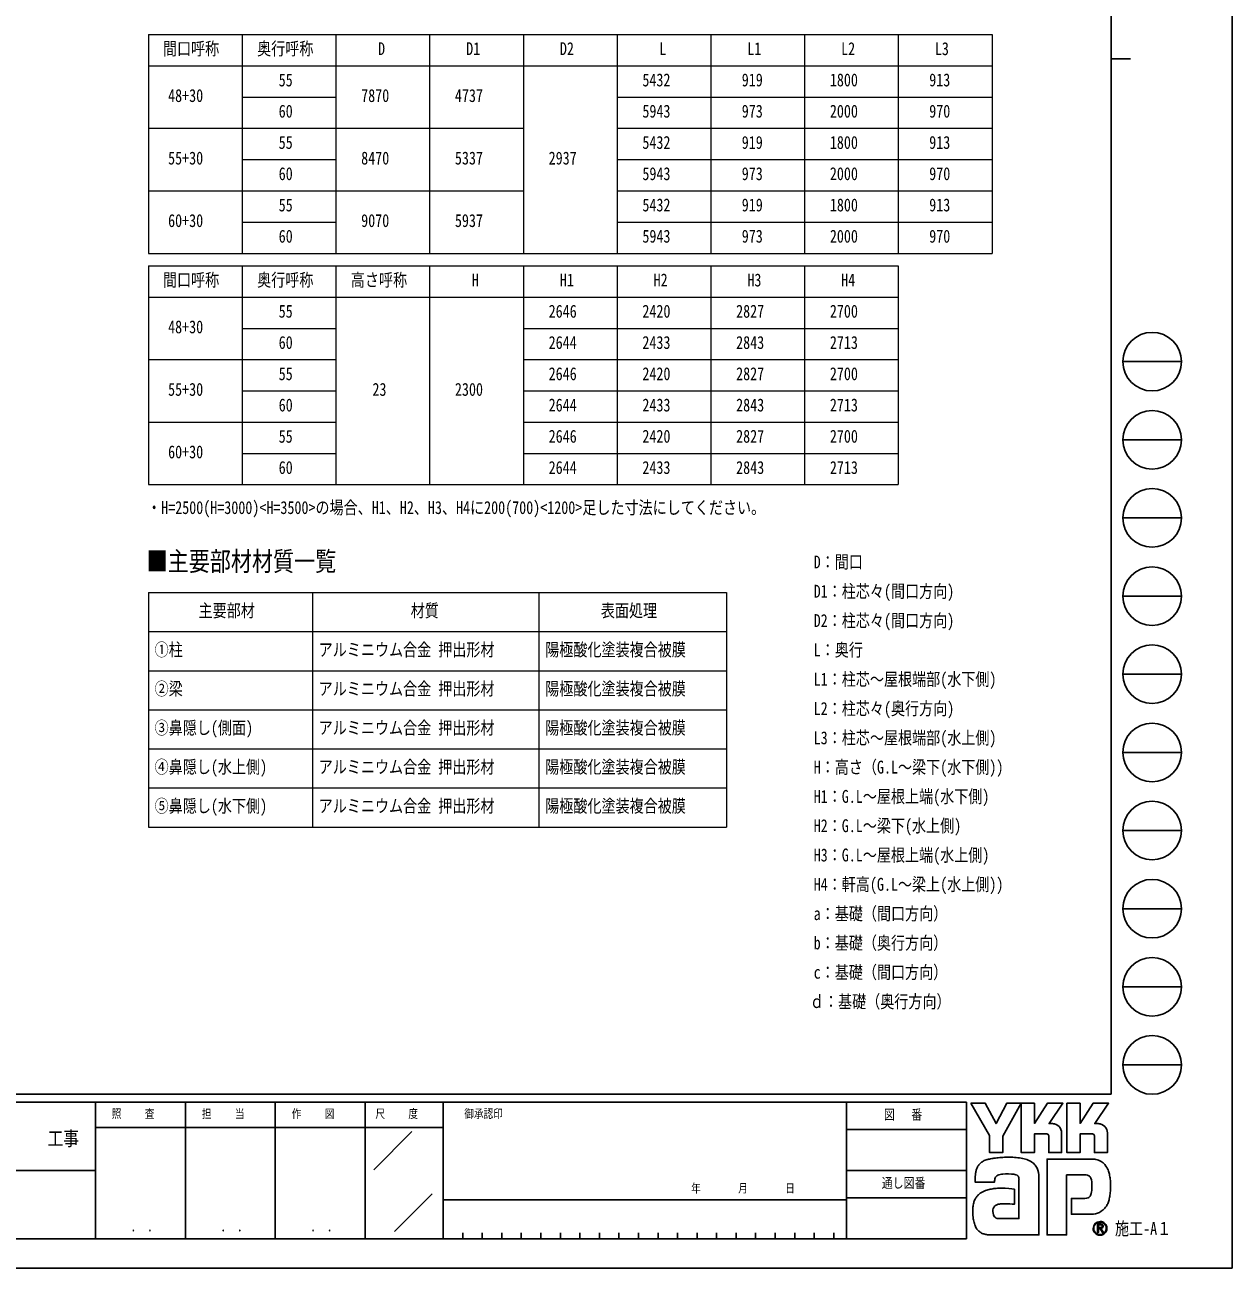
# Model space of a CAD drawing. Units: millimetres, scale not verified. Extents: x -21025 to 21025, y -14850 to 14850.
# Drawn here: x 5569 to 21025, y -14850 to 1060 of the extents above; entities that cross this region are included whole.
import ezdxf
from ezdxf.enums import TextEntityAlignment as Align

# ---------------------------------------------------------------- set-up
doc = ezdxf.new("R2010")
doc.units = ezdxf.units.MM
doc.header["$LTSCALE"] = 60
doc.layers.add('0-1_TABLE1', color=7, linetype='Continuous', lineweight=18)
doc.layers.add('0-2_USER1', color=3, linetype='Continuous')
doc.layers.add('0-8_YKK_ZWAK', color=7, linetype='Continuous')
doc.styles.add('ＭＳ ゴシック', font='')
doc.styles.get('ＭＳ ゴシック').set_extended_font_data('MS Gothic')

msp = doc.modelspace()

# ---------------------------------------------------------------- linework, layer by layer
at = {"layer": '0-1_TABLE1'}
for p, q in [((7151.1, 936), (17951.1, 936)), ((7151.1, 936), (7151.1, -1864)), ((8351.1, 936), (8351.1, -1864)), ((9551.1, 936), (9551.1, -1864)), ((10751.1, 936), (10751.1, -1864)), ((11951.1, 936), (11951.1, -1864)), ((13151.1, 936), (13151.1, -1864)), ((14351.1, 936), (14351.1, -1864)), ((15551.1, 936), (15551.1, -1864)), ((16751.1, 936), (16751.1, -1864)), ((17951.1, 936), (17951.1, -1864)), ((7151.1, 536), (17951.1, 536)), ((8351.1, 136), (9551.1, 136)), ((13151.1, 136), (17951.1, 136)), ((7151.1, -264), (11951.1, -264)), ((13151.1, -264), (17951.1, -264)), ((8351.1, -664), (9551.1, -664)), ((13151.1, -664), (17951.1, -664)), ((7151.1, -1064), (11951.1, -1064)), ((13151.1, -1064), (17951.1, -1064)), ((8351.1, -1464), (9551.1, -1464)), ((13151.1, -1464), (17951.1, -1464)), ((7151.1, -1864), (17951.1, -1864)), ((7151.1, -2024), (16751.1, -2024)), ((7151.1, -2024), (7151.1, -4824)), ((8351.1, -2024), (8351.1, -4824)), ((9551.1, -2024), (9551.1, -4824)), ((10751.1, -2024), (10751.1, -4824)), ((11951.1, -2024), (11951.1, -4824)), ((13151.1, -2024), (13151.1, -4824)), ((14351.1, -2024), (14351.1, -4824)), ((15551.1, -2024), (15551.1, -4824)), ((16751.1, -2024), (16751.1, -4824)), ((7151.1, -2424), (16751.1, -2424)), ((8351.1, -2824), (9551.1, -2824)), ((11951.1, -2824), (16751.1, -2824)), ((7151.1, -3224), (9551.1, -3224)), ((11951.1, -3224), (16751.1, -3224)), ((8351.1, -3624), (9551.1, -3624)), ((11951.1, -3624), (16751.1, -3624)), ((7151.1, -4024), (9551.1, -4024)), ((11951.1, -4024), (16751.1, -4024)), ((8351.1, -4424), (9551.1, -4424)), ((11951.1, -4424), (16751.1, -4424)), ((7151.1, -4824), (16751.1, -4824)), ((7151.1, -6205), (14551.1, -6205)), ((7151.1, -6205), (7151.1, -9205)), ((9251.1, -6205), (9251.1, -9205)), ((12151.1, -6205), (12151.1, -9205)), ((14551.1, -6205), (14551.1, -9205)), ((7151.1, -6705), (14551.1, -6705)), ((7151.1, -7205), (14551.1, -7205)), ((7151.1, -7705), (14551.1, -7705)), ((7151.1, -8205), (14551.1, -8205)), ((7151.1, -8705), (14551.1, -8705)), ((7151.1, -9205), (14551.1, -9205))]:
    msp.add_line(p, q, dxfattribs=at)
at = {"layer": '0-8_YKK_ZWAK'}
for p, q in [((19475.1, 13875), (19475.1, -12625)), ((19475.1, 625), (19725.1, 625)), ((19625.1, -3250), (20375.1, -3250)), ((19625.1, -4250), (20375.1, -4250)), ((19625.1, -5250), (20375.1, -5250)), ((19625.1, -6250), (20375.1, -6250)), ((19625.1, -7250), (20375.1, -7250)), ((19625.1, -8250), (20375.1, -8250)), ((19625.1, -9250), (20375.1, -9250)), ((19625.1, -10250), (20375.1, -10250)), ((19625.1, -11250), (20375.1, -11250)), ((19625.1, -12250), (20375.1, -12250)), ((19475.1, -12625), (-19524.9, -12625)), ((6475.1, -12725), (-24.9, -12725)), ((7625.1, -12725), (7625.1, -14475)), ((8775.1, -12725), (8775.1, -14475)), ((9925.1, -12725), (9925.1, -14475)), ((10925.1, -12725), (9925.1, -12725)), ((16087.6, -12725), (10925.1, -12725)), ((10925.1, -12725), (10925.1, -14475)), ((16087.6, -12725), (16087.6, -14475)), ((17625.1, -12725), (16087.6, -12725)), ((17625.1, -12725), (17625.1, -14475)), ((9925.1, -13050), (6475.1, -13050)), ((9925.1, -13050), (10925.1, -13050)), ((10035.52, -13591.46), (10525.19, -13101.79)), ((16087.6, -13075), (17625.1, -13075)), ((-24.9, -13600), (6475.1, -13600)), ((16087.6, -13600), (17625.1, -13600)), ((10303.36, -14379.94), (10784.46, -13898.84)), ((10925.1, -13975), (16087.6, -13975)), ((17625.1, -13950), (16087.6, -13950)), ((19395.82, -14278.6), (19395.82, -14278.6)), ((-24.9, -14475), (6475.1, -14475)), ((6475.1, -14475), (9925.1, -14475)), ((9925.1, -14475), (10925.1, -14475)), ((10925.1, -14475), (16087.6, -14475)), ((11175.1, -14400), (11175.1, -14475)), ((11425.1, -14400), (11425.1, -14475)), ((11675.1, -14400), (11675.1, -14475)), ((11925.1, -14400), (11925.1, -14475)), ((12175.1, -14400), (12175.1, -14475)), ((12425.1, -14400), (12425.1, -14475)), ((12675.1, -14400), (12675.1, -14475)), ((12925.1, -14400), (12925.1, -14475)), ((13175.1, -14400), (13175.1, -14475)), ((13425.1, -14400), (13425.1, -14475)), ((13675.1, -14400), (13675.1, -14475)), ((13925.1, -14400), (13925.1, -14475)), ((14175.1, -14400), (14175.1, -14475)), ((14425.1, -14400), (14425.1, -14475)), ((14675.1, -14400), (14675.1, -14475)), ((14925.1, -14400), (14925.1, -14475)), ((15175.1, -14400), (15175.1, -14475)), ((15425.1, -14400), (15425.1, -14475)), ((15675.1, -14400), (15675.1, -14475)), ((15925.1, -14400), (15925.1, -14475)), ((16087.6, -14475), (17625.1, -14475)), ((19333.37, -14419.9), (19333.37, -14419.9))]:
    msp.add_line(p, q, dxfattribs=at)
for points in [[(-21025, -14850), (21025, -14850), (21025, 14850), (-21025, 14850)], [(17680.1, -12740), (17864.16, -12740), (18002.36, -13000.5), (18140.19, -12740), (18324.38, -12740), (18088.36, -13159.95), (18088.36, -13370.67), (17920.49, -13370.67), (17920.49, -13154.29)]]:
    msp.add_lwpolyline(points, close=True, dxfattribs=at)
for points in [[(9925.1, -12725), (6475.1, -12725), (6475.1, -14475)], [(18652.73, -13133.05), (18493.85, -13133.04), (18493.85, -13370.48), (18324.57, -13370.48), (18324.57, -12740), (18493.85, -12740), (18493.85, -12997.92), (18660.35, -12740), (18859.19, -12740), (18680.8, -13001.06), (18687.12, -13001.06), (18694.1, -13001.06), (18701.26, -13001.06), (18708.16, -13001.06), (18714.33, -13001.06), (18719.3, -13001.06), (18722.62, -13001.06), (18723.84, -13001.06)], [(19237.56, -13133.05), (19078.85, -13133.04), (19078.85, -13370.67), (18909.48, -13370.67), (18909.48, -12740), (19078.85, -12740), (19078.85, -12997.92), (19245.16, -12740), (19444.01, -12740), (19265.61, -13001.06), (19272.01, -13001.06), (19279.01, -13001.06), (19286.18, -13001.06), (19293.07, -13001.06), (19299.21, -13001.06), (19304.16, -13001.06), (19307.46, -13001.06), (19308.66, -13001.06)], [(18772.53, -13011.07), (18792.75, -13022.61), (18809.86, -13037.67), (18823.63, -13055.59), (18833.78, -13075.75), (18840.05, -13097.49), (18842.21, -13120.18), (18842.21, -13371.09), (18677.05, -13371.09), (18677.05, -13157.05)], [(19357.41, -13011.07), (19377.68, -13022.61), (19394.87, -13037.67), (19408.7, -13055.59), (19418.91, -13075.75), (19425.23, -13097.49), (19427.4, -13120.18), (19427.4, -13370.67), (19261.87, -13370.67), (19261.87, -13157.05)], [(19144.34, -13657.53), (18905.97, -13657.53), (18905.97, -14425), (18656.15, -14425), (18656.15, -13453.96), (19236.76, -13453.96)], [(19393.57, -13522.56), (19409.86, -13543.12), (19422.07, -13563.05), (19430.58, -13581.08)], [(18023.98, -13661.56), (18012.36, -13668.1), (18003.29, -13676.09), (17996.44, -13685.42), (17991.46, -13695.98), (17988.03, -13707.65), (17985.8, -13720.35), (17984.45, -13733.94), (17983.65, -13748.34), (17733.72, -13748.94), (17734.45, -13714.76), (17735.84, -13676.36)], [(18538.54, -13595.83), (18545.64, -13624.51), (18549.66, -13655.21), (18550.92, -13687.93), (18550.92, -14425), (17947.76, -14425)], [(18119.73, -13827.64), (18167.04, -13830.76), (18204.22, -13834.93), (18228.55, -13838.83), (18237.27, -13841.16), (18237.27, -14032.36), (18209.61, -14029.44), (18179.28, -14027.8), (18148.23, -14027.17), (18118.43, -14027.26), (18091.84, -14027.81), (18070.42, -14028.55), (18056.13, -14029.19), (18050.93, -14029.46), (18029.31, -14033.41), (18010.67, -14039.6), (17995.01, -14048.06), (17982.33, -14058.84), (17972.63, -14071.99), (17965.92, -14087.52), (17962.18, -14105.5), (17961.43, -14125.95), (17963.81, -14148.44), (17968.59, -14167.04), (17975.46, -14182.09), (17984.14, -14193.95), (17994.3, -14202.97), (18005.67, -14209.53), (18017.94, -14213.95), (18030.8, -14216.61), (18296.31, -14216.61), (18296.31, -13725.37), (18296.39, -13715.63), (18295.88, -13706.11), (18294.63, -13696.93), (18292.5, -13688.23), (18289.31, -13680.12), (18284.93, -13672.74), (18279.19, -13666.19), (18271.94, -13660.62)], [(18271.94, -13660.62), (18256.37, -13654.51), (18231.47, -13649.33), (18199.71, -13645.51), (18163.54, -13643.47), (18125.42, -13643.63), (18087.81, -13646.42)], [(19229.13, -13804.99), (19228.82, -13773.16), (19227.3, -13744.49), (19223.71, -13719.31), (19217.18, -13697.96)], [(19372.81, -14104.86), (19349.75, -14122.79), (19325.72, -14136.88), (19300.91, -14147.4), (19275.5, -14154.59), (19249.67, -14158.72), (19223.6, -14160.04), (18966.8, -14160.04), (18966.8, -13958.31), (19111.61, -13958.31), (19138.31, -13957.94), (19161.78, -13955.67), (19181.93, -13949.76)], [(19373.03, -14312.98), (19372.91, -14310.06), (19372.54, -14307.23), (19371.94, -14304.52), (19371.09, -14301.94), (19370.02, -14299.49), (19368.71, -14297.19), (19367.17, -14295.04), (19365.4, -14293.06), (19363.09, -14291.01), (19360.52, -14289.23), (19357.7, -14287.71), (19354.66, -14286.46), (19351.39, -14285.48), (19347.92, -14284.78), (19344.25, -14284.36), (19340.39, -14284.21), (19302.49, -14284.21), (19302.49, -14395.7), (19313.95, -14395.7), (19313.95, -14295.59), (19340.39, -14295.59), (19343.12, -14295.68), (19345.69, -14295.94), (19348.09, -14296.38), (19350.31, -14297), (19352.36, -14297.78), (19354.21, -14298.73), (19355.87, -14299.84), (19357.33, -14301.11)], [(19361.8, -14312.98), (19361.1, -14318.34), (19359.18, -14322.57), (19356.31, -14325.78), (19352.73, -14328.12), (19348.72, -14329.72), (19344.52, -14330.7), (19340.41, -14331.19), (19336.64, -14331.33), (19326.72, -14331.33), (19331.73, -14339.85), (19364.47, -14396.08), (19377.57, -14396.08), (19346, -14341.95), (19348.96, -14341.37), (19351.78, -14340.62), (19354.45, -14339.72), (19356.98, -14338.66), (19359.34, -14337.45), (19361.54, -14336.08), (19363.56, -14334.55), (19365.4, -14332.88)]]:
    msp.add_lwpolyline(points, dxfattribs=at)
for centre in [(20000.1, -3250), (20000.1, -4250), (20000.1, -5250), (20000.1, -6250), (20000.1, -7250), (20000.1, -8250), (20000.1, -9250), (20000.1, -10250), (20000.1, -11250), (20000.1, -12250)]:
    msp.add_circle(centre, 375, dxfattribs=at)
for centre, radius, start, end in [((18724.08, -13125.95), 124.89, 78.26798, 90.11215), ((18725.87, -13116.86), 115.62, 66.19963, 78.22058), ((19308.89, -13126.17), 125.11, 78.27851, 90.10826), ((19310.62, -13117.39), 116.17, 66.2483, 78.23226), ((18653.62, -13156.47), 23.44, 358.57817, 92.1683), ((19238.55, -13156.36), 23.33, 358.29941, 92.43455), ((17924.68, -13639.2), 180.36, 138.03852, 152.12015), ((17924.66, -13640.04), 180.91, 122.60463, 137.83438), ((17948.58, -13678.73), 226.39, 108.37421, 122.42809), ((17986.46, -13813.46), 366.26, 100.93159, 107.35499), ((18110.27, -14414.09), 979.49, 97.86054, 101.37938), ((18168.39, -14817.91), 1387.47, 94.90201, 97.9576), ((18172.35, -14850.23), 1420.01, 91.6169, 94.94971), ((18166.84, -14620.3), 1190.01, 87.51794, 91.66439), ((18182.3, -14288.88), 858.24, 81.92631, 87.59083), ((18227.94, -13976.15), 542.2, 73.67137, 82.05943), ((18295.63, -13749.59), 305.75, 60.60528, 73.9085), ((18323.34, -13694.32), 244.01, 52.17347, 59.90542), ((18348.13, -13662.24), 203.47, 43.55042, 52.14561), ((18361.78, -13649.04), 184.48, 34.48659, 43.50182), ((19227.27, -13721.07), 267.28, 78.73198, 87.96551), ((19235.11, -13680.99), 226.44, 69.03034, 78.69541), ((19242.42, -13661.51), 205.63, 59.39484, 68.9885), ((19245.79, -13655.57), 198.81, 50.3012, 59.3616), ((19244.56, -13656.97), 200.66, 42.05209, 50.28551), ((18189.02, -13702.29), 453.93, 171.55622, 176.72493), ((18035.21, -13679.33), 298.4, 163.48385, 171.57982), ((17958.03, -13656.44), 217.9, 152.2125, 163.4865), ((18089.95, -13818.14), 169.92, 102.4979, 112.84632), ((18122.83, -13959.97), 315.5, 96.37207, 102.75341), ((18361.88, -13648.76), 184.25, 25.58915, 34.43128), ((18345.48, -13656.44), 202.35, 17.43089, 25.54591), ((19145.71, -13780.05), 122.53, 77.94572, 90.63794), ((19156.35, -13730.08), 71.44, 60.20991, 77.92418), ((19163.26, -13717.1), 56.74, 39.8078, 59.75378), ((19153.56, -13724.52), 68.94, 22.65544, 39.38165), ((19145.46, -13714.06), 314.61, 14.76267, 25.00486), ((18952.51, -13766.65), 514.59, 7.9139, 14.95041), ((18035.12, -14358.07), 528.21, 99.87193, 106.59825), ((18063.22, -14516.36), 688.98, 94.78469, 99.91711), ((18076.9, -14673.85), 847.06, 90.80099, 94.81812), ((18078.98, -14791.13), 964.35, 87.57779, 90.82714), ((18661.01, -13807.88), 568.13, 355.2339, 0.29193), ((18759.78, -13794.67), 709.34, 2.54376, 8.01251), ((18680.85, -13802.51), 788.37, 352.8937, 357.82206), ((18649.31, -13800.48), 819.96, 357.76419, 2.60674), ((17962.29, -14081.45), 254.52, 153.89178, 164.94341), ((17924.64, -14063.34), 212.75, 142.04688, 153.80771), ((17917.37, -14058.14), 203.82, 130.60221, 141.94427), ((17929.38, -14072.57), 222.58, 120.60724, 130.53081), ((17953.08, -14112.87), 269.33, 112.58838, 120.58162), ((17984.97, -14189.49), 352.33, 106.61303, 112.59024), ((19158.59, -13897.14), 57.56, 293.91672, 314.09376), ((19150.75, -13890.21), 68, 314.78099, 333.92928), ((19100.25, -13865.69), 124.14, 334.00676, 347.34989), ((18962.48, -13833.79), 265.55, 347.14308, 355.40008), ((19067.03, -13875.58), 394.87, 339.22498, 347.31457), ((18845.75, -13823.96), 622.09, 347.15166, 352.97565), ((18190.66, -14117.44), 486.45, 174.55588, 182.47272), ((18462.48, -14113.16), 758.24, 181.90948, 187.89042), ((18044.91, -14103.48), 340.03, 164.97537, 174.56739), ((19206.14, -13916.93), 251.19, 311.57033, 318.66243), ((19177.07, -13891.43), 289.86, 318.67367, 325.29112), ((19251.8, -13947.13), 196.74, 326.23251, 339.61931), ((18143.46, -14158.03), 436.08, 187.80471, 196.36971), ((17975.02, -14207.79), 260.44, 196.3102, 208.20993), ((19333.51, -14340.95), 88.21, 90.09157, 179.92363), ((19332.96, -14340.66), 78.43, 134.8007, 180.12175), ((19333.18, -14340.22), 78.28, 89.86602, 135.149), ((19333.5, -14340.78), 88.04, 44.93442, 90.08536), ((19333.53, -14340.81), 78.88, 45.03108, 90.11509), ((19345.04, -14312.51), 16.76, 358.3894, 42.86139), ((19345.37, -14313.78), 27.67, 316.37674, 1.6565), ((19333.58, -14340.84), 78.86, 0.00643, 45.07115), ((19334.2, -14340.51), 87.35, 359.78949, 45.13288), ((17901.68, -14246.82), 177.35, 208.29777, 223.35561), ((17885.13, -14261.38), 155.33, 223.64205, 239.63663), ((17898.86, -14236.41), 183.82, 239.8785, 253.65355), ((17924.01, -14150.04), 273.77, 253.69102, 263.74909), ((17945.29, -13960.49), 464.52, 263.68487, 270.30455), ((19332.97, -14341.04), 87.67, 179.86065, 225.14399), ((19332.64, -14341.16), 78.11, 179.75513, 225.29722), ((19333.39, -14341.05), 87.96, 224.94536, 269.98445), ((19333.22, -14341.87), 78.03, 224.62822, 270.10973), ((19333.24, -14340.71), 79.19, 270.09072, 359.90926), ((19333.39, -14340.62), 88.39, 269.98802, 314.93777), ((19333.98, -14341.19), 87.57, 314.92572, 0.23508)]:
    msp.add_arc(centre, radius, start, end, dxfattribs=at)

# ---------------------------------------------------------------- texts
at = {"layer": '0-1_TABLE1', "style": 'ＭＳ ゴシック', "width": 0.8}
for s, p in [('間口呼称', (7337.1, 623.5)), ('奥行呼称', (8543.1, 623.5)), ('D', (10091.1, 623.5)), ('D1', (11219.1, 623.5)), ('D2', (12419.1, 623.5)), ('L', (13691.1, 623.5)), ('L1', (14819.1, 623.5)), ('L2', (16019.1, 623.5)), ('L3', (17219.1, 623.5)), ('55', (8819.1, 223.5)), ('5432', (13475.1, 223.5)), ('919', (14747.1, 223.5)), ('1800', (15875.1, 223.5)), ('913', (17147.1, 223.5)), ('48+30', (7403.1, 23.5)), ('7870', (9875.1, 23.5)), ('4737', (11075.1, 23.5)), ('60', (8819.1, -176.5)), ('5943', (13475.1, -176.5)), ('973', (14747.1, -176.5)), ('2000', (15875.1, -176.5)), ('970', (17147.1, -176.5)), ('55', (8819.1, -576.5)), ('5432', (13475.1, -576.5)), ('919', (14747.1, -576.5)), ('1800', (15875.1, -576.5)), ('913', (17147.1, -576.5)), ('55+30', (7403.1, -776.5)), ('8470', (9875.1, -776.5)), ('5337', (11075.1, -776.5)), ('2937', (12275.1, -776.5)), ('60', (8819.1, -976.5)), ('5943', (13475.1, -976.5)), ('973', (14747.1, -976.5)), ('2000', (15875.1, -976.5)), ('970', (17147.1, -976.5)), ('55', (8819.1, -1376.5)), ('5432', (13475.1, -1376.5)), ('919', (14747.1, -1376.5)), ('1800', (15875.1, -1376.5)), ('913', (17147.1, -1376.5)), ('60+30', (7403.1, -1576.5)), ('9070', (9875.1, -1576.5)), ('5937', (11075.1, -1576.5)), ('60', (8819.1, -1776.5)), ('5943', (13475.1, -1776.5)), ('973', (14747.1, -1776.5)), ('2000', (15875.1, -1776.5)), ('970', (17147.1, -1776.5)), ('間口呼称', (7337.1, -2336.5)), ('奥行呼称', (8543.1, -2336.5)), ('高さ呼称', (9743.1, -2336.5)), ('H', (11291.1, -2336.5)), ('H1', (12419.1, -2336.5)), ('H2', (13619.1, -2336.5)), ('H3', (14819.1, -2336.5)), ('H4', (16019.1, -2336.5)), ('55', (8819.1, -2736.5)), ('2646', (12275.1, -2736.5)), ('2420', (13475.1, -2736.5)), ('2827', (14675.1, -2736.5)), ('2700', (15875.1, -2736.5)), ('48+30', (7403.1, -2936.5)), ('60', (8819.1, -3136.5)), ('2644', (12275.1, -3136.5)), ('2433', (13475.1, -3136.5)), ('2843', (14675.1, -3136.5)), ('2713', (15875.1, -3136.5)), ('55', (8819.1, -3536.5)), ('2646', (12275.1, -3536.5)), ('2420', (13475.1, -3536.5)), ('2827', (14675.1, -3536.5)), ('2700', (15875.1, -3536.5)), ('55+30', (7403.1, -3736.5)), ('23', (10019.1, -3736.5)), ('2300', (11075.1, -3736.5)), ('60', (8819.1, -3936.5)), ('2644', (12275.1, -3936.5)), ('2433', (13475.1, -3936.5)), ('2843', (14675.1, -3936.5)), ('2713', (15875.1, -3936.5)), ('55', (8819.1, -4336.5)), ('2646', (12275.1, -4336.5)), ('2420', (13475.1, -4336.5)), ('2827', (14675.1, -4336.5)), ('2700', (15875.1, -4336.5)), ('60+30', (7403.1, -4536.5)), ('60', (8819.1, -4736.5)), ('2644', (12275.1, -4736.5)), ('2433', (13475.1, -4736.5)), ('2843', (14675.1, -4736.5)), ('2713', (15875.1, -4736.5)), ('主要部材', (7793.1, -6567.5)), ('材質', (10509.1, -6567.5)), ('表面処理', (12943.1, -6567.5)), ('①柱', (7231.1, -7067.5)), ('アルミニウム合金 押出形材', (9331.1, -7067.5)), ('陽極酸化塗装複合被膜', (12231.1, -7067.5)), ('②梁', (7231.1, -7567.5)), ('アルミニウム合金 押出形材', (9331.1, -7567.5)), ('陽極酸化塗装複合被膜', (12231.1, -7567.5)), ('③鼻隠し(側面)', (7231.1, -8067.5)), ('アルミニウム合金 押出形材', (9331.1, -8067.5)), ('陽極酸化塗装複合被膜', (12231.1, -8067.5)), ('④鼻隠し(水上側)', (7231.1, -8567.5)), ('アルミニウム合金 押出形材', (9331.1, -8567.5)), ('陽極酸化塗装複合被膜', (12231.1, -8567.5)), ('⑤鼻隠し(水下側)', (7231.1, -9067.5)), ('アルミニウム合金 押出形材', (9331.1, -9067.5)), ('陽極酸化塗装複合被膜', (12231.1, -9067.5))]:
    msp.add_text(s, height=165, dxfattribs=at).set_placement(p, align=Align.BOTTOM_LEFT)
at = {"layer": '0-2_USER1', "style": 'ＭＳ ゴシック', "width": 0.8}
for s, height, p in [('・H=2500(H=3000)<H=3500>の場合、H1、H2、H3、H4に200(700)<1200>足した寸法にしてください。', 165, (7134.54, -5249.08)), ('■主要部材材質一覧', 247.1, (7128.32, -6002.13)), ('D：間口', 165, (15667.93, -5945.37)), ('D1：柱芯々(間口方向)', 165, (15667.93, -6320.37)), ('D2：柱芯々(間口方向)', 165, (15667.93, -6695.37)), ('L：奥行', 165, (15667.93, -7070.37)), ('L1：柱芯～屋根端部(水下側)', 165, (15667.93, -7445.37)), ('L2：柱芯々(奥行方向)', 165, (15667.93, -7820.37)), ('L3：柱芯～屋根端部(水上側)', 165, (15667.93, -8195.37)), ('H：高さ（G.L～梁下(水下側))', 165, (15667.93, -8570.37)), ('H1：G.L～屋根上端(水下側)', 165, (15667.93, -8945.37)), ('H2：G.L～梁下(水上側)', 165, (15667.93, -9320.37)), ('H3：G.L～屋根上端(水上側)', 165, (15667.93, -9695.37)), ('H4：軒高(G.L～梁上(水上側))', 165, (15667.93, -10070.37)), ('a：基礎（間口方向）', 165, (15667.93, -10445.37)), ('b：基礎（奥行方向）', 165, (15667.93, -10820.37)), ('c：基礎（間口方向）', 165, (15667.93, -11195.37)), ('ｄ：基礎（奥行方向）', 165, (15619.93, -11570.37))]:
    msp.add_text(s, height=height, dxfattribs=at).set_placement(p, align=Align.BOTTOM_LEFT)
at = {"layer": '0-8_YKK_ZWAK', "style": 'ＭＳ ゴシック', "width": 0.8}
for s, height, p in [('照     査', 110, (6682.1, -12962.5)), ('担     当', 110, (7836.1, -12962.5)), ('作     図', 110, (8986.1, -12962.5)), ('尺     度', 110, (10057.1, -12962.5)), ('御承認印', 110, (11195.69, -12962.5)), ('図\u3000 番', 128.3, (16567.02, -12987.5)), ('工事', 183.3, (5861.67, -13337.32)), ('通し図番', 128.3, (16539.02, -13862.5)), ('年        月        日', 110, (14099.53, -13916.07)), ('施工-A１', 165, (19525.1, -14475)), ('． ．', 129.6, (6925, -14421.76)), ('． ．', 129.6, (8075, -14421.76)), ('． ．', 129.6, (9225, -14421.76))]:
    msp.add_text(s, height=height, dxfattribs=at).set_placement(p, align=Align.BOTTOM_LEFT)

doc.saveas('drawing.dxf')
